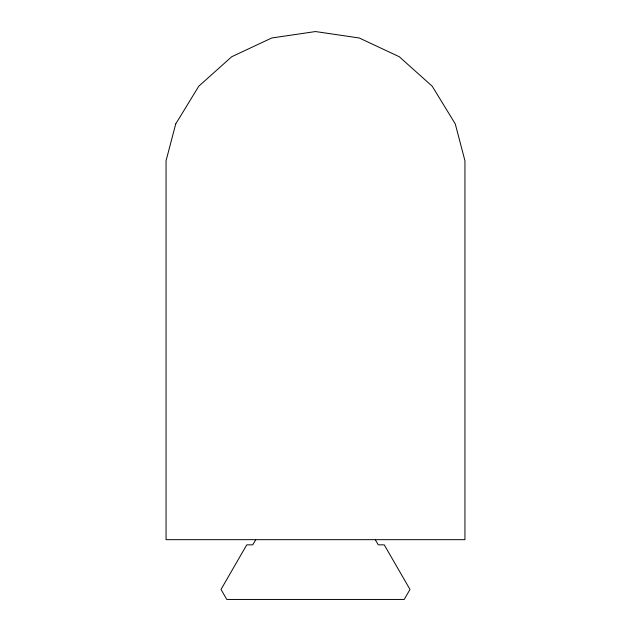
<?xml version="1.0" encoding="UTF-8"?>
<svg xmlns="http://www.w3.org/2000/svg" width="631" height="631" viewBox="0 0 631 631"><rect width="100%" height="100%" fill="white"/><g stroke="black" fill="none" stroke-linecap="round" stroke-linejoin="round"><path stroke-width="0.95" d="M255.721 539.671L252.731 544.845L246.753 544.845L221.008 589.441L226.789 599.45L404.211 599.45L409.992 589.441L384.247 544.845L378.269 544.845L375.279 539.671M175.718 123.944L166.056 160.755L166.056 539.671L464.944 539.671L464.944 160.755L455.282 123.944L432.219 86.218L399.281 56.735L359.244 37.986L315.5 31.55L271.756 37.986L231.719 56.735L198.781 86.218L175.718 123.944"/></g></svg>
